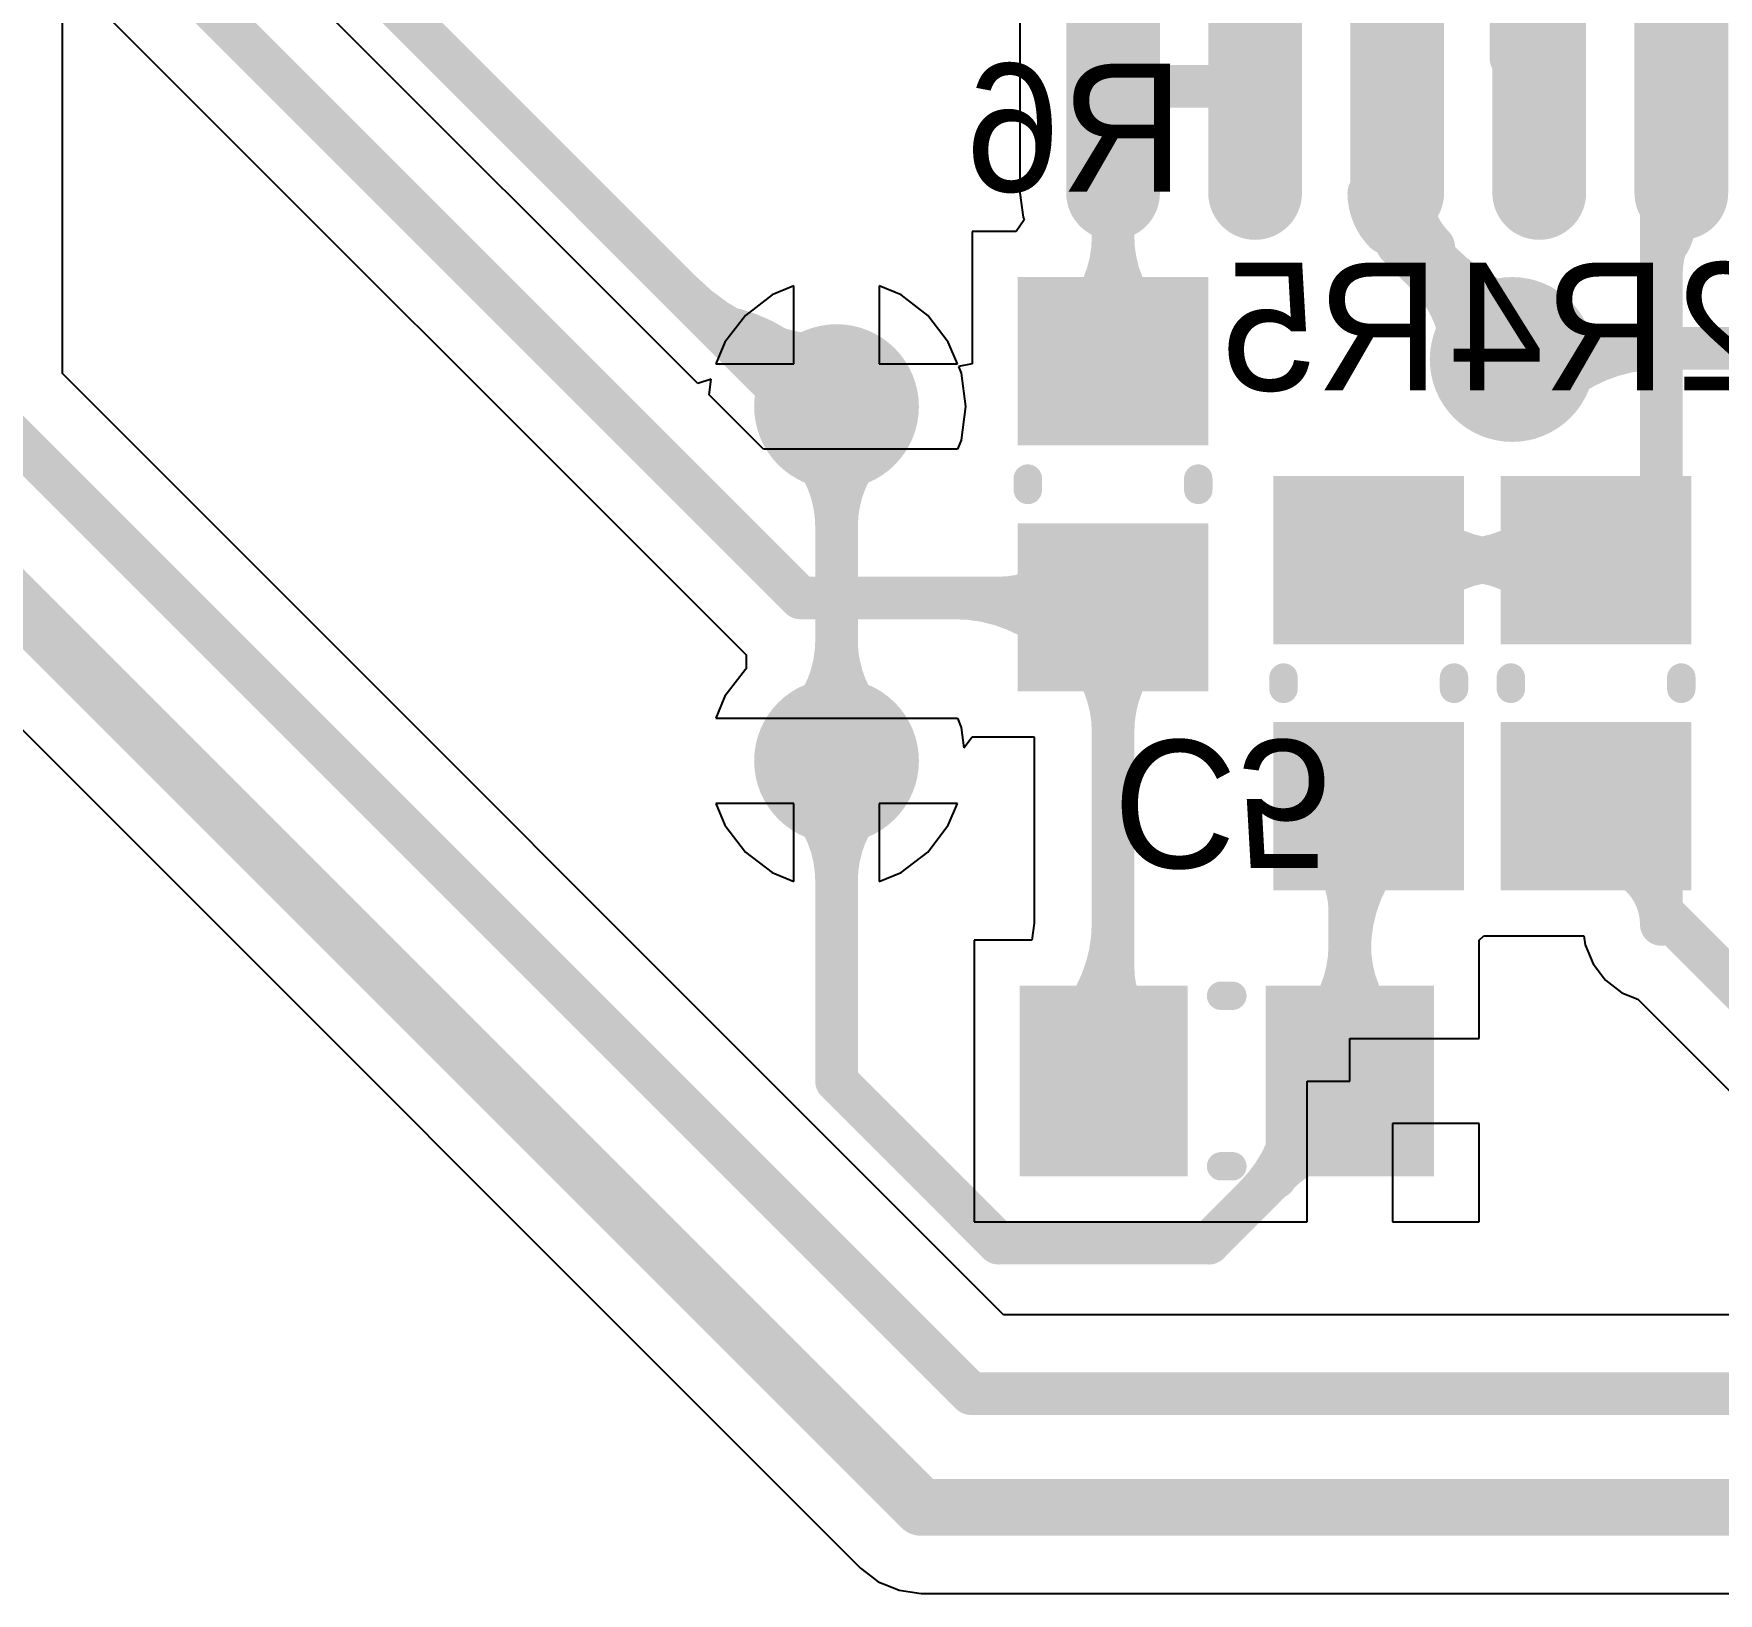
# Model space of a CAD drawing. Extents: x 41 to 201, y 4 to 127.
# Drawn here: x 136.4 to 151.46, y 27.17 to 41.11 of the extents above; entities that cross this region are included whole.
import ezdxf

# ---------------------------------------------------------------- set-up
doc = ezdxf.new("R2010")
doc.units = 0
doc.layers.get('0').update_dxf_attribs({"linetype": 'CONTINUOUS'})
for name, color, linetype in [('BOTTOMLAYER', 5, 'CONTINUOUS'), ('BOTTOMOVERLAY', 54, 'CONTINUOUS'), ('BOTTOMPASTE', 16, 'CONTINUOUS'), ('BOTTOMSOLDER', 6, 'CONTINUOUS'), ('MULTILAYER', 9, 'CONTINUOUS'), ('TOPLAYER', 1, 'CONTINUOUS'), ('TOPSOLDER', 216, 'CONTINUOUS')]:
    doc.layers.add(name, color=color, linetype=linetype)

# ---------------------------------------------------------------- blocks, each defined once
blk = doc.blocks.new('0805C_B_35')
at = {"layer": 'BOTTOMLAYER'}
for points in [[(-0.45, -0.75), (-0.45, 0.75), (-1.75, -0.75), (-1.75, 0.75)], [(1.75, -0.75), (1.75, 0.75), (0.45, -0.75), (0.45, 0.75)]]:
    blk.add_solid(points, dxfattribs=at)
at = {"layer": 'BOTTOMOVERLAY', "const_width": 0.254}
for points in [[(-0.051, 0.762), (0.051, 0.762)], [(-0.051, -0.762), (0.051, -0.762)]]:
    blk.add_lwpolyline(points, dxfattribs=at)
at = {"layer": 'BOTTOMOVERLAY', "const_width": 0.127}
for points in [[(-0.114, 0.762, 1), (0.013, 0.762, 1)], [(-0.013, 0.762, 1), (0.114, 0.762, 1)], [(-0.114, -0.762, 1), (0.013, -0.762, 1)], [(-0.013, -0.762, 1), (0.114, -0.762, 1)]]:
    blk.add_lwpolyline(points, format="xyb", close=True, dxfattribs=at)
at = {"layer": 'BOTTOMPASTE'}
for points in [[(-0.45, -0.75), (-0.45, 0.75), (-1.75, -0.75), (-1.75, 0.75)], [(1.75, -0.75), (1.75, 0.75), (0.45, -0.75), (0.45, 0.75)]]:
    blk.add_solid(points, dxfattribs=at)
at = {"layer": 'BOTTOMSOLDER'}
for points in [[(-0.348, -0.852), (-0.348, 0.852), (-1.852, -0.852), (-1.852, 0.852)], [(1.852, -0.852), (1.852, 0.852), (0.348, -0.852), (0.348, 0.852)]]:
    blk.add_solid(points, dxfattribs=at)
blk = doc.blocks.new('0805R_B_52')
at = {"layer": 'BOTTOMLAYER'}
for points in [[(-0.45, -0.75), (-0.45, 0.75), (-1.75, -0.75), (-1.75, 0.75)], [(1.75, -0.75), (1.75, 0.75), (0.45, -0.75), (0.45, 0.75)]]:
    blk.add_solid(points, dxfattribs=at)
at = {"layer": 'BOTTOMOVERLAY', "const_width": 0.254}
for points in [[(0.051, 0.762), (-0.051, 0.762)], [(0.051, -0.762), (-0.051, -0.762)]]:
    blk.add_lwpolyline(points, dxfattribs=at)
at = {"layer": 'BOTTOMOVERLAY', "const_width": 0.127}
for points in [[(-0.114, 0.762, 1), (0.013, 0.762, 1)], [(-0.013, 0.762, 1), (0.114, 0.762, 1)], [(-0.114, -0.762, 1), (0.013, -0.762, 1)], [(-0.013, -0.762, 1), (0.114, -0.762, 1)]]:
    blk.add_lwpolyline(points, format="xyb", close=True, dxfattribs=at)
at = {"layer": 'BOTTOMPASTE'}
for points in [[(-0.45, -0.75), (-0.45, 0.75), (-1.75, -0.75), (-1.75, 0.75)], [(1.75, -0.75), (1.75, 0.75), (0.45, -0.75), (0.45, 0.75)]]:
    blk.add_solid(points, dxfattribs=at)
at = {"layer": 'BOTTOMSOLDER'}
for points in [[(-0.348, -0.852), (-0.348, 0.852), (-1.852, -0.852), (-1.852, 0.852)], [(1.852, -0.852), (1.852, 0.852), (0.348, -0.852), (0.348, 0.852)]]:
    blk.add_solid(points, dxfattribs=at)
blk = doc.blocks.new('0805R_B_53')
at = {"layer": 'BOTTOMLAYER'}
for points in [[(-0.45, -0.75), (-0.45, 0.75), (-1.75, -0.75), (-1.75, 0.75)], [(1.75, -0.75), (1.75, 0.75), (0.45, -0.75), (0.45, 0.75)]]:
    blk.add_solid(points, dxfattribs=at)
at = {"layer": 'BOTTOMOVERLAY', "const_width": 0.254}
for points in [[(0.051, 0.762), (-0.051, 0.762)], [(0.051, -0.762), (-0.051, -0.762)]]:
    blk.add_lwpolyline(points, dxfattribs=at)
at = {"layer": 'BOTTOMOVERLAY', "const_width": 0.127}
for points in [[(-0.114, 0.762, 1), (0.013, 0.762, 1)], [(-0.013, 0.762, 1), (0.114, 0.762, 1)], [(-0.114, -0.762, 1), (0.013, -0.762, 1)], [(-0.013, -0.762, 1), (0.114, -0.762, 1)]]:
    blk.add_lwpolyline(points, format="xyb", close=True, dxfattribs=at)
at = {"layer": 'BOTTOMPASTE'}
for points in [[(-0.45, -0.75), (-0.45, 0.75), (-1.75, -0.75), (-1.75, 0.75)], [(1.75, -0.75), (1.75, 0.75), (0.45, -0.75), (0.45, 0.75)]]:
    blk.add_solid(points, dxfattribs=at)
at = {"layer": 'BOTTOMSOLDER'}
for points in [[(-0.348, -0.852), (-0.348, 0.852), (-1.852, -0.852), (-1.852, 0.852)], [(1.852, -0.852), (1.852, 0.852), (0.348, -0.852), (0.348, 0.852)]]:
    blk.add_solid(points, dxfattribs=at)
blk = doc.blocks.new('0805R_B_54')
at = {"layer": 'BOTTOMLAYER'}
for points in [[(-0.45, -0.75), (-0.45, 0.75), (-1.75, -0.75), (-1.75, 0.75)], [(1.75, -0.75), (1.75, 0.75), (0.45, -0.75), (0.45, 0.75)]]:
    blk.add_solid(points, dxfattribs=at)
at = {"layer": 'BOTTOMOVERLAY', "const_width": 0.254}
for points in [[(-0.051, 0.762), (0.051, 0.762)], [(-0.051, -0.762), (0.051, -0.762)]]:
    blk.add_lwpolyline(points, dxfattribs=at)
at = {"layer": 'BOTTOMOVERLAY', "const_width": 0.127}
for points in [[(-0.114, 0.762, 1), (0.013, 0.762, 1)], [(-0.013, 0.762, 1), (0.114, 0.762, 1)], [(-0.114, -0.762, 1), (0.013, -0.762, 1)], [(-0.013, -0.762, 1), (0.114, -0.762, 1)]]:
    blk.add_lwpolyline(points, format="xyb", close=True, dxfattribs=at)
at = {"layer": 'BOTTOMPASTE'}
for points in [[(-0.45, -0.75), (-0.45, 0.75), (-1.75, -0.75), (-1.75, 0.75)], [(1.75, -0.75), (1.75, 0.75), (0.45, -0.75), (0.45, 0.75)]]:
    blk.add_solid(points, dxfattribs=at)
at = {"layer": 'BOTTOMSOLDER'}
for points in [[(-0.348, -0.852), (-0.348, 0.852), (-1.852, -0.852), (-1.852, 0.852)], [(1.852, -0.852), (1.852, 0.852), (0.348, -0.852), (0.348, 0.852)]]:
    blk.add_solid(points, dxfattribs=at)
blk = doc.blocks.new('SOIC14_150_50__B_65')
at = {"layer": 'BOTTOMLAYER', "const_width": 0.635}
for points in [[(-7.3025, 0), (-5.3975, 0)], [(-7.3025, -1.27), (-5.3975, -1.27)], [(-0.9525, -1.27), (0.9525, -1.27)], [(-7.3025, -2.54), (-5.3975, -2.54)], [(-0.9525, -2.54), (0.9525, -2.54)], [(-7.3025, -3.81), (-5.3975, -3.81)], [(-0.9525, -3.81), (0.9525, -3.81)], [(-7.3025, -5.08), (-5.3975, -5.08)], [(-0.9525, -5.08), (0.9525, -5.08)], [(-7.3025, -6.35), (-5.3975, -6.35)], [(-0.9525, -6.35), (0.9525, -6.35)], [(-5.3975, -7.62), (-7.3025, -7.62)], [(-0.9525, -7.62), (0.9525, -7.62)]]:
    blk.add_lwpolyline(points, dxfattribs=at)
at = {"layer": 'BOTTOMLAYER', "const_width": 0.3175}
for points in [[(-7.46125, 0, 1), (-7.14375, 0, 1)], [(-5.55625, 0, 1), (-5.23875, 0, 1)], [(-7.46125, -1.27, 1), (-7.14375, -1.27, 1)], [(-5.55625, -1.27, 1), (-5.23875, -1.27, 1)], [(-1.11125, -1.27, 1), (-0.79375, -1.27, 1)], [(0.79375, -1.27, 1), (1.11125, -1.27, 1)], [(-7.46125, -2.54, 1), (-7.14375, -2.54, 1)], [(-5.55625, -2.54, 1), (-5.23875, -2.54, 1)], [(-1.11125, -2.54, 1), (-0.79375, -2.54, 1)], [(0.79375, -2.54, 1), (1.11125, -2.54, 1)], [(-7.46125, -3.81, 1), (-7.14375, -3.81, 1)], [(-5.55625, -3.81, 1), (-5.23875, -3.81, 1)], [(-1.11125, -3.81, 1), (-0.79375, -3.81, 1)], [(0.79375, -3.81, 1), (1.11125, -3.81, 1)], [(-7.46125, -5.08, 1), (-7.14375, -5.08, 1)], [(-5.55625, -5.08, 1), (-5.23875, -5.08, 1)], [(-1.11125, -5.08, 1), (-0.79375, -5.08, 1)], [(0.79375, -5.08, 1), (1.11125, -5.08, 1)], [(-7.46125, -6.35, 1), (-7.14375, -6.35, 1)], [(-5.55625, -6.35, 1), (-5.23875, -6.35, 1)], [(-1.11125, -6.35, 1), (-0.79375, -6.35, 1)], [(0.79375, -6.35, 1), (1.11125, -6.35, 1)], [(-7.46125, -7.62, 1), (-7.14375, -7.62, 1)], [(-5.55625, -7.62, 1), (-5.23875, -7.62, 1)], [(-1.11125, -7.62, 1), (-0.79375, -7.62, 1)], [(0.79375, -7.62, 1), (1.11125, -7.62, 1)]]:
    blk.add_lwpolyline(points, format="xyb", close=True, dxfattribs=at)
at = {"layer": 'BOTTOMLAYER'}
blk.add_solid([(1.27, 0.3175), (-1.27, 0.3175), (1.27, -0.3175), (-1.27, -0.3175)], dxfattribs=at)
at = {"layer": 'BOTTOMOVERLAY', "const_width": 0.254}
for points in [[(-4.572, -8.255), (-4.572, 0.635)], [(-3.4925, 0.635), (-4.572, 0.635)], [(-1.778, 0.635), (-2.8575, 0.635)], [(-1.778, -8.255), (-1.778, 0.635)], [(-1.778, -8.255), (-4.572, -8.255)]]:
    blk.add_lwpolyline(points, dxfattribs=at)
at = {"layer": 'BOTTOMOVERLAY'}
for points, const_width in [([(-4.6355, 0.635, 1), (-4.5085, 0.635, 1)], 0.127), ([(-4.6355, 0.635, 1), (-4.5085, 0.635, 1)], 0.127), ([(-3.556, 0.635, 1), (-3.429, 0.635, 1)], 0.127), ([(-3.556, 0.635, 1), (-3.429, 0.635, 1)], 0.127), ([(-2.921, 0.635, 1), (-2.794, 0.635, 1)], 0.127), ([(-2.921, 0.635, 1), (-2.794, 0.635, 1)], 0.127), ([(-1.8415, 0.635, 1), (-1.7145, 0.635, 1)], 0.127), ([(-1.8415, 0.635, 1), (-1.7145, 0.635, 1)], 0.127), ([(-2.159, 0.127, 1), (-2.413, 0.127, 1)], 0.254), ([(-2.4765, 0.127, 1), (-2.3495, 0.127, 1)], 0.127), ([(-2.2225, 0.127, 1), (-2.0955, 0.127, 1)], 0.127), ([(-4.6355, -8.255, 1), (-4.5085, -8.255, 1)], 0.127), ([(-4.6355, -8.255, 1), (-4.5085, -8.255, 1)], 0.127), ([(-1.8415, -8.255, 1), (-1.7145, -8.255, 1)], 0.127), ([(-1.8415, -8.255, 1), (-1.7145, -8.255, 1)], 0.127)]:
    blk.add_lwpolyline(points, format="xyb", close=True, dxfattribs=dict(at, const_width=const_width))
at = {"layer": 'BOTTOMOVERLAY', "const_width": 0.254}
blk.add_lwpolyline([(-2.8575, 0.635, -1), (-3.4925, 0.635)], format="xyb", dxfattribs=at)
at = {"layer": 'BOTTOMPASTE', "const_width": 0.635}
for points in [[(-7.3025, 0), (-5.3975, 0)], [(-7.3025, -1.27), (-5.3975, -1.27)], [(-0.9525, -1.27), (0.9525, -1.27)], [(-7.3025, -2.54), (-5.3975, -2.54)], [(-0.9525, -2.54), (0.9525, -2.54)], [(-7.3025, -3.81), (-5.3975, -3.81)], [(-0.9525, -3.81), (0.9525, -3.81)], [(-7.3025, -5.08), (-5.3975, -5.08)], [(-0.9525, -5.08), (0.9525, -5.08)], [(-7.3025, -6.35), (-5.3975, -6.35)], [(-0.9525, -6.35), (0.9525, -6.35)], [(-5.3975, -7.62), (-7.3025, -7.62)], [(-0.9525, -7.62), (0.9525, -7.62)]]:
    blk.add_lwpolyline(points, dxfattribs=at)
at = {"layer": 'BOTTOMPASTE', "const_width": 0.3175}
for points in [[(-7.46125, 0, 1), (-7.14375, 0, 1)], [(-5.55625, 0, 1), (-5.23875, 0, 1)], [(-7.46125, -1.27, 1), (-7.14375, -1.27, 1)], [(-5.55625, -1.27, 1), (-5.23875, -1.27, 1)], [(-1.11125, -1.27, 1), (-0.79375, -1.27, 1)], [(0.79375, -1.27, 1), (1.11125, -1.27, 1)], [(-7.46125, -2.54, 1), (-7.14375, -2.54, 1)], [(-5.55625, -2.54, 1), (-5.23875, -2.54, 1)], [(-1.11125, -2.54, 1), (-0.79375, -2.54, 1)], [(0.79375, -2.54, 1), (1.11125, -2.54, 1)], [(-7.46125, -3.81, 1), (-7.14375, -3.81, 1)], [(-5.55625, -3.81, 1), (-5.23875, -3.81, 1)], [(-1.11125, -3.81, 1), (-0.79375, -3.81, 1)], [(0.79375, -3.81, 1), (1.11125, -3.81, 1)], [(-7.46125, -5.08, 1), (-7.14375, -5.08, 1)], [(-5.55625, -5.08, 1), (-5.23875, -5.08, 1)], [(-1.11125, -5.08, 1), (-0.79375, -5.08, 1)], [(0.79375, -5.08, 1), (1.11125, -5.08, 1)], [(-7.46125, -6.35, 1), (-7.14375, -6.35, 1)], [(-5.55625, -6.35, 1), (-5.23875, -6.35, 1)], [(-1.11125, -6.35, 1), (-0.79375, -6.35, 1)], [(0.79375, -6.35, 1), (1.11125, -6.35, 1)], [(-7.46125, -7.62, 1), (-7.14375, -7.62, 1)], [(-5.55625, -7.62, 1), (-5.23875, -7.62, 1)], [(-1.11125, -7.62, 1), (-0.79375, -7.62, 1)], [(0.79375, -7.62, 1), (1.11125, -7.62, 1)]]:
    blk.add_lwpolyline(points, format="xyb", close=True, dxfattribs=at)
at = {"layer": 'BOTTOMPASTE'}
blk.add_solid([(1.27, 0.3175), (-1.27, 0.3175), (1.27, -0.3175), (-1.27, -0.3175)], dxfattribs=at)
at = {"layer": 'BOTTOMSOLDER', "const_width": 0.8382}
for points in [[(-7.3025, 0), (-5.3975, 0)], [(-7.3025, -1.27), (-5.3975, -1.27)], [(-0.9525, -1.27), (0.9525, -1.27)], [(-7.3025, -2.54), (-5.3975, -2.54)], [(-0.9525, -2.54), (0.9525, -2.54)], [(-7.3025, -3.81), (-5.3975, -3.81)], [(-0.9525, -3.81), (0.9525, -3.81)], [(-7.3025, -5.08), (-5.3975, -5.08)], [(-0.9525, -5.08), (0.9525, -5.08)], [(-7.3025, -6.35), (-5.3975, -6.35)], [(-0.9525, -6.35), (0.9525, -6.35)], [(-5.3975, -7.62), (-7.3025, -7.62)], [(-0.9525, -7.62), (0.9525, -7.62)]]:
    blk.add_lwpolyline(points, dxfattribs=at)
at = {"layer": 'BOTTOMSOLDER', "const_width": 0.4191}
for points in [[(-7.51205, 0, 1), (-7.09295, 0, 1)], [(-5.60705, 0, 1), (-5.18795, 0, 1)], [(-7.51205, -1.27, 1), (-7.09295, -1.27, 1)], [(-5.60705, -1.27, 1), (-5.18795, -1.27, 1)], [(-1.16205, -1.27, 1), (-0.74295, -1.27, 1)], [(0.74295, -1.27, 1), (1.16205, -1.27, 1)], [(-7.51205, -2.54, 1), (-7.09295, -2.54, 1)], [(-5.60705, -2.54, 1), (-5.18795, -2.54, 1)], [(-1.16205, -2.54, 1), (-0.74295, -2.54, 1)], [(0.74295, -2.54, 1), (1.16205, -2.54, 1)], [(-7.51205, -3.81, 1), (-7.09295, -3.81, 1)], [(-5.60705, -3.81, 1), (-5.18795, -3.81, 1)], [(-1.16205, -3.81, 1), (-0.74295, -3.81, 1)], [(0.74295, -3.81, 1), (1.16205, -3.81, 1)], [(-7.51205, -5.08, 1), (-7.09295, -5.08, 1)], [(-5.60705, -5.08, 1), (-5.18795, -5.08, 1)], [(-1.16205, -5.08, 1), (-0.74295, -5.08, 1)], [(0.74295, -5.08, 1), (1.16205, -5.08, 1)], [(-7.51205, -6.35, 1), (-7.09295, -6.35, 1)], [(-5.60705, -6.35, 1), (-5.18795, -6.35, 1)], [(-1.16205, -6.35, 1), (-0.74295, -6.35, 1)], [(0.74295, -6.35, 1), (1.16205, -6.35, 1)], [(-7.51205, -7.62, 1), (-7.09295, -7.62, 1)], [(-5.60705, -7.62, 1), (-5.18795, -7.62, 1)], [(-1.16205, -7.62, 1), (-0.74295, -7.62, 1)], [(0.74295, -7.62, 1), (1.16205, -7.62, 1)]]:
    blk.add_lwpolyline(points, format="xyb", close=True, dxfattribs=at)
at = {"layer": 'BOTTOMSOLDER'}
blk.add_solid([(1.3716, 0.4191), (-1.3716, 0.4191), (1.3716, -0.4191), (-1.3716, -0.4191)], dxfattribs=at)

msp = doc.modelspace()

# ---------------------------------------------------------------- linework, layer by layer
at = {"layer": 'BOTTOMLAYER'}
for p, q in [((142.337, 37.983), (137.611, 42.71)), ((145.217, 41.593), (145.217, 39.688)), ((136.658, 38.074), (136.658, 41.504)), ((136.775, 41.552), (142.758, 35.57)), ((145.217, 39.688), (145.246, 39.472)), ((145.246, 39.472), (145.256, 39.448)), ((145.185, 39.342), (144.792, 39.342)), ((144.792, 39.342), (144.792, 38.16)), ((145.256, 39.448), (145.185, 39.342)), ((143.197, 38.857), (143.002, 38.776)), ((143.197, 38.159), (143.197, 38.857)), ((144.155, 38.776), (143.959, 38.857)), ((143.959, 38.857), (143.959, 38.159)), ((143.002, 38.776), (142.763, 38.593)), ((144.393, 38.593), (144.155, 38.776)), ((142.763, 38.593), (142.58, 38.354)), ((144.577, 38.354), (144.393, 38.593)), ((132.711, 38.477), (143.792, 27.397)), ((142.58, 38.354), (142.499, 38.159)), ((144.658, 38.159), (144.577, 38.354)), ((142.499, 38.159), (143.197, 38.159)), ((143.959, 38.159), (144.658, 38.159)), ((144.792, 38.16), (144.667, 38.135)), ((144.667, 38.135), (144.692, 38.076)), ((145.072, 29.661), (136.658, 38.074)), ((142.458, 38.024), (142.337, 37.983)), ((142.439, 37.882), (142.458, 38.024)), ((144.692, 38.076), (144.731, 37.778)), ((142.924, 37.397), (142.439, 37.882)), ((144.731, 37.778), (144.692, 37.479)), ((144.658, 37.397), (142.924, 37.397)), ((144.692, 37.479), (144.658, 37.397)), ((142.758, 35.57), (142.77, 35.56)), ((142.77, 35.56), (142.77, 35.433)), ((142.763, 35.427), (142.58, 35.189)), ((142.77, 35.433), (142.763, 35.427)), ((142.58, 35.189), (142.499, 34.993)), ((142.499, 34.993), (144.658, 34.993)), ((144.658, 34.993), (144.692, 34.911)), ((144.692, 34.911), (144.716, 34.727)), ((144.716, 34.727), (144.792, 34.826)), ((144.792, 34.826), (144.792, 34.826)), ((144.792, 34.826), (144.792, 34.826)), ((144.792, 34.826), (145.345, 34.826)), ((145.345, 34.826), (145.345, 33.162)), ((143.197, 34.231), (142.499, 34.231)), ((142.499, 34.231), (142.58, 34.036)), ((143.197, 33.533), (143.197, 34.231)), ((144.658, 34.231), (143.959, 34.231)), ((143.959, 34.231), (143.959, 33.533)), ((144.577, 34.036), (144.658, 34.231)), ((142.58, 34.036), (142.763, 33.797)), ((144.393, 33.797), (144.577, 34.036)), ((142.763, 33.797), (143.002, 33.614)), ((144.155, 33.614), (144.393, 33.797)), ((143.002, 33.614), (143.197, 33.533)), ((143.959, 33.533), (144.155, 33.614)), ((145.345, 33.162), (145.324, 33.008)), ((145.345, 33.162), (145.345, 33.162)), ((145.324, 33.008), (144.808, 33.008)), ((144.808, 33.008), (144.808, 30.492)), ((149.324, 33.008), (149.364, 33.048)), ((149.324, 32.131), (149.324, 33.008)), ((149.324, 33.008), (149.324, 33.008)), ((149.324, 33.008), (149.324, 33.008)), ((149.364, 33.048), (150.26, 33.048)), ((150.26, 33.048), (150.271, 32.967)), ((150.271, 32.967), (150.341, 32.797)), ((150.341, 32.797), (150.453, 32.651)), ((150.453, 32.651), (150.599, 32.539)), ((150.599, 32.539), (150.741, 32.481)), ((150.741, 32.481), (152.224, 30.998)), ((148.166, 31.75), (148.166, 32.131)), ((148.166, 32.131), (149.324, 32.131)), ((147.785, 30.492), (147.785, 31.75)), ((147.785, 31.75), (148.166, 31.75)), ((149.324, 31.369), (148.547, 31.369)), ((148.547, 31.369), (148.547, 30.492)), ((149.324, 30.492), (149.324, 31.369)), ((144.808, 30.492), (147.785, 30.492)), ((148.547, 30.492), (149.324, 30.492)), ((157.188, 29.661), (145.072, 29.661)), ((143.792, 27.397), (143.792, 27.397)), ((143.792, 27.397), (143.882, 27.327)), ((143.882, 27.327), (143.951, 27.274)), ((143.951, 27.274), (144.028, 27.243)), ((144.028, 27.243), (144.137, 27.198)), ((144.137, 27.198), (144.335, 27.171)), ((144.335, 27.171), (159.258, 27.171))]:
    msp.add_line(p, q, dxfattribs=at)
for points, const_width in [([(137.795, 43.199), (143.216, 37.778)], 0.381), ([(136.906, 42.418), (143.256, 36.068)], 0.381), ([(149.606, 40.894), (149.606, 42.013)], 0.381), ([(149.606, 40.894), (149.86, 40.64)], 0.381), ([(146.05, 40.64), (147.32, 40.64)], 0.381), ([(146.05, 38.184), (146.05, 40.64)], 0.381), ([(148.59, 39.227), (148.59, 40.64)], 0.381), ([(150.951, 40.461), (151.13, 40.64)], 0.381), ([(131.889, 40.386), (144.335, 27.94)], 0.508), ([(150.951, 36.989), (150.951, 40.461)], 0.381), ([(148.59, 39.227), (149.618, 38.199)], 0.381), ([(135.953, 37.782), (144.78, 28.956)], 0.381), ([(143.216, 37.778), (143.578, 37.778)], 0.381), ([(150.368, 36.406), (150.951, 36.989)], 0.381), ([(148.336, 36.406), (150.368, 36.406)], 0.381), ([(143.256, 36.068), (146.134, 36.068)], 0.381), ([(146.05, 31.834), (146.05, 35.984)], 0.381), ([(143.578, 31.75), (143.578, 34.612)], 0.381), ([(148.166, 34.036), (148.336, 34.206)], 0.381), ([(150.368, 34.206), (150.951, 33.623)], 0.381), ([(148.166, 31.75), (148.166, 34.036)], 0.381), ([(150.951, 33.267), (150.951, 33.623)], 0.381), ([(150.951, 33.267), (152.722, 31.496)], 0.381), ([(143.578, 31.75), (145.027, 30.301)], 0.381), ([(145.966, 31.75), (146.05, 31.834)], 0.381), ([(148.166, 31.562), (148.166, 31.75)], 0.381), ([(146.905, 30.301), (148.166, 31.562)], 0.381), ([(145.027, 30.301), (146.905, 30.301)], 0.381), ([(144.78, 28.956), (157.48, 28.956)], 0.381), ([(144.335, 27.94), (159.258, 27.94)], 0.508)]:
    msp.add_lwpolyline(points, dxfattribs=dict(at, const_width=const_width))
for points, const_width in [([(149.511, 40.894, 1), (149.701, 40.894, 1)], 0.191), ([(149.511, 40.894, 1), (149.701, 40.894, 1)], 0.191), ([(145.955, 40.64, 1), (146.145, 40.64, 1)], 0.191), ([(145.955, 40.64, 1), (146.145, 40.64, 1)], 0.191), ([(147.225, 40.64, 1), (147.415, 40.64, 1)], 0.191), ([(148.495, 40.64, 1), (148.685, 40.64, 1)], 0.191), ([(149.765, 40.64, 1), (149.955, 40.64, 1)], 0.191), ([(151.035, 40.64, 1), (151.225, 40.64, 1)], 0.191), ([(150.856, 40.461, 1), (151.047, 40.461, 1)], 0.191), ([(150.856, 40.461, 1), (151.047, 40.461, 1)], 0.191), ([(148.241, 39.688, 1), (148.431, 39.688, 1)], 0.191), ([(148.241, 39.688, 1), (148.431, 39.688, 1)], 0.191), ([(148.431, 39.578, 1), (148.622, 39.578, 1)], 0.191), ([(148.622, 39.688, 1), (148.812, 39.688, 1)], 0.191), ([(148.622, 39.688, 1), (148.812, 39.688, 1)], 0.191), ([(148.622, 39.688, 1), (148.812, 39.688, 1)], 0.191), ([(150.924, 39.625, 1), (151.115, 39.625, 1)], 0.191), ([(151.125, 39.598, 1), (151.315, 39.598, 1)], 0.191), ([(151.125, 39.598, 1), (151.315, 39.598, 1)], 0.191), ([(145.955, 39.293, 1), (146.145, 39.293, 1)], 0.191), ([(145.955, 39.293, 1), (146.145, 39.293, 1)], 0.191), ([(145.955, 39.293, 1), (146.145, 39.293, 1)], 0.191), ([(145.955, 39.293, 1), (146.145, 39.293, 1)], 0.191), ([(148.387, 39.335, 1), (148.577, 39.335, 1)], 0.191), ([(148.387, 39.335, 1), (148.577, 39.335, 1)], 0.191), ([(148.619, 39.409, 1), (148.809, 39.409, 1)], 0.191), ([(148.619, 39.409, 1), (148.809, 39.409, 1)], 0.191), ([(148.619, 39.409, 1), (148.809, 39.409, 1)], 0.191), ([(148.495, 39.227, 1), (148.685, 39.227, 1)], 0.191), ([(148.495, 39.227, 1), (148.685, 39.227, 1)], 0.191), ([(148.769, 39.137, 1), (148.96, 39.137, 1)], 0.191), ([(148.821, 39.207, 1), (149.011, 39.207, 1)], 0.191), ([(150.923, 39.248, 1), (151.113, 39.248, 1)], 0.191), ([(148.764, 38.958, 1), (148.954, 38.958, 1)], 0.191), ([(148.764, 38.958, 1), (148.954, 38.958, 1)], 0.191), ([(148.764, 38.958, 1), (148.954, 38.958, 1)], 0.191), ([(148.764, 38.958, 1), (148.954, 38.958, 1)], 0.191), ([(150.856, 38.95, 1), (151.047, 38.95, 1)], 0.191), ([(150.856, 38.95, 1), (151.047, 38.95, 1)], 0.191), ([(142.106, 38.793, 1), (142.297, 38.793, 1)], 0.191), ([(142.106, 38.793, 1), (142.297, 38.793, 1)], 0.191), ([(149.037, 38.685, 1), (149.228, 38.685, 1)], 0.191), ([(149.037, 38.685, 1), (149.228, 38.685, 1)], 0.191), ([(149.047, 38.668, 1), (149.237, 38.668, 1)], 0.191), ([(149.047, 38.668, 1), (149.237, 38.668, 1)], 0.191), ([(149.047, 38.668, 1), (149.237, 38.668, 1)], 0.191), ([(149.301, 38.199, 1), (149.936, 38.199, 1)], 0.635), ([(149.523, 38.643, 1), (149.713, 38.643, 1)], 0.191), ([(149.523, 38.643, 1), (149.713, 38.643, 1)], 0.191), ([(149.637, 38.628, 1), (149.828, 38.628, 1)], 0.191), ([(149.637, 38.628, 1), (149.828, 38.628, 1)], 0.191), ([(149.637, 38.628, 1), (149.828, 38.628, 1)], 0.191), ([(142.577, 38.465, 1), (142.768, 38.465, 1)], 0.191), ([(145.63, 38.509, 1), (145.82, 38.509, 1)], 0.191), ([(145.63, 38.509, 1), (145.82, 38.509, 1)], 0.191), ([(146.28, 38.509, 1), (146.47, 38.509, 1)], 0.191), ([(146.28, 38.509, 1), (146.47, 38.509, 1)], 0.191), ([(143.261, 37.778, 1), (143.896, 37.778, 1)], 0.635), ([(143.483, 38.222, 1), (143.673, 38.222, 1)], 0.191), ([(143.483, 38.222, 1), (143.673, 38.222, 1)], 0.191), ([(149.093, 38.314, 1), (149.284, 38.314, 1)], 0.191), ([(149.093, 38.314, 1), (149.284, 38.314, 1)], 0.191), ([(149.093, 38.314, 1), (149.284, 38.314, 1)], 0.191), ([(142.757, 38.142, 1), (142.947, 38.142, 1)], 0.191), ([(142.757, 38.142, 1), (142.947, 38.142, 1)], 0.191), ([(145.955, 38.184, 1), (146.145, 38.184, 1)], 0.191), ([(149.078, 38.199, 1), (149.269, 38.199, 1)], 0.191), ([(149.078, 38.199, 1), (149.269, 38.199, 1)], 0.191), ([(149.523, 38.199, 1), (149.713, 38.199, 1)], 0.191), ([(143.121, 37.778, 1), (143.312, 37.778, 1)], 0.191), ([(143.121, 37.778, 1), (143.312, 37.778, 1)], 0.191), ([(143.483, 37.841, 1), (143.673, 37.841, 1)], 0.191), ([(143.483, 37.841, 1), (143.673, 37.841, 1)], 0.191), ([(143.483, 37.778, 1), (143.673, 37.778, 1)], 0.191), ([(143.425, 37.751, 1), (143.616, 37.751, 1)], 0.191), ([(150.856, 36.989, 1), (151.047, 36.989, 1)], 0.191), ([(150.856, 36.989, 1), (151.047, 36.989, 1)], 0.191), ([(148.666, 36.731, 1), (148.856, 36.731, 1)], 0.191), ([(148.666, 36.731, 1), (148.856, 36.731, 1)], 0.191), ([(149.848, 36.731, 1), (150.038, 36.731, 1)], 0.191), ([(149.848, 36.731, 1), (150.038, 36.731, 1)], 0.191), ([(148.241, 36.406, 1), (148.431, 36.406, 1)], 0.191), ([(149.063, 36.406, 1), (149.254, 36.406, 1)], 0.191), ([(149.063, 36.406, 1), (149.254, 36.406, 1)], 0.191), ([(149.063, 36.406, 1), (149.254, 36.406, 1)], 0.191), ([(149.063, 36.406, 1), (149.254, 36.406, 1)], 0.191), ([(149.45, 36.406, 1), (149.641, 36.406, 1)], 0.191), ([(149.45, 36.406, 1), (149.641, 36.406, 1)], 0.191), ([(149.45, 36.406, 1), (149.641, 36.406, 1)], 0.191), ([(149.45, 36.406, 1), (149.641, 36.406, 1)], 0.191), ([(150.273, 36.406, 1), (150.463, 36.406, 1)], 0.191), ([(150.273, 36.406, 1), (150.463, 36.406, 1)], 0.191), ([(145.53, 36.309, 1), (145.72, 36.309, 1)], 0.191), ([(143.161, 36.068, 1), (143.351, 36.068, 1)], 0.191), ([(143.161, 36.068, 1), (143.351, 36.068, 1)], 0.191), ([(144.543, 36.068, 1), (144.733, 36.068, 1)], 0.191), ([(144.948, 36.068, 1), (145.139, 36.068, 1)], 0.191), ([(145.955, 35.984, 1), (146.145, 35.984, 1)], 0.191), ([(146.039, 36.068, 1), (146.229, 36.068, 1)], 0.191), ([(148.666, 36.081, 1), (148.856, 36.081, 1)], 0.191), ([(148.666, 36.081, 1), (148.856, 36.081, 1)], 0.191), ([(149.848, 36.081, 1), (150.038, 36.081, 1)], 0.191), ([(149.848, 36.081, 1), (150.038, 36.081, 1)], 0.191), ([(145.53, 35.659, 1), (145.72, 35.659, 1)], 0.191), ([(145.63, 35.659, 1), (145.82, 35.659, 1)], 0.191), ([(145.63, 35.659, 1), (145.82, 35.659, 1)], 0.191), ([(146.28, 35.659, 1), (146.47, 35.659, 1)], 0.191), ([(146.28, 35.659, 1), (146.47, 35.659, 1)], 0.191), ([(143.261, 34.612, 1), (143.896, 34.612, 1)], 0.635), ([(145.955, 34.875, 1), (146.145, 34.875, 1)], 0.191), ([(145.955, 34.875, 1), (146.145, 34.875, 1)], 0.191), ([(145.955, 34.875, 1), (146.145, 34.875, 1)], 0.191), ([(145.955, 34.875, 1), (146.145, 34.875, 1)], 0.191), ([(143.483, 34.612, 1), (143.673, 34.612, 1)], 0.191), ([(143.169, 34.298, 1), (143.359, 34.298, 1)], 0.191), ([(143.169, 34.298, 1), (143.359, 34.298, 1)], 0.191), ([(143.797, 34.298, 1), (143.988, 34.298, 1)], 0.191), ([(143.797, 34.298, 1), (143.988, 34.298, 1)], 0.191), ([(148.241, 34.206, 1), (148.431, 34.206, 1)], 0.191), ([(150.273, 34.206, 1), (150.463, 34.206, 1)], 0.191), ([(148.071, 34.036, 1), (148.261, 34.036, 1)], 0.191), ([(148.071, 34.036, 1), (148.261, 34.036, 1)], 0.191), ([(150.364, 34.128, 1), (150.554, 34.128, 1)], 0.191), ([(147.816, 33.881, 1), (148.006, 33.881, 1)], 0.191), ([(147.816, 33.881, 1), (148.006, 33.881, 1)], 0.191), ([(148.466, 33.881, 1), (148.656, 33.881, 1)], 0.191), ([(148.466, 33.881, 1), (148.656, 33.881, 1)], 0.191), ([(150.321, 33.749, 1), (150.511, 33.749, 1)], 0.191), ([(150.856, 33.623, 1), (151.047, 33.623, 1)], 0.191), ([(150.856, 33.623, 1), (151.047, 33.623, 1)], 0.191), ([(150.856, 33.576, 1), (151.047, 33.576, 1)], 0.191), ([(143.483, 33.539, 1), (143.673, 33.539, 1)], 0.191), ([(143.483, 33.539, 1), (143.673, 33.539, 1)], 0.191), ([(143.483, 33.539, 1), (143.673, 33.539, 1)], 0.191), ([(143.483, 33.539, 1), (143.673, 33.539, 1)], 0.191), ([(148.071, 33.266, 1), (148.261, 33.266, 1)], 0.191), ([(148.071, 33.266, 1), (148.261, 33.266, 1)], 0.191), ([(150.856, 33.267, 1), (151.047, 33.267, 1)], 0.191), ([(150.856, 33.267, 1), (151.047, 33.267, 1)], 0.191), ([(145.955, 33.162, 1), (146.145, 33.162, 1)], 0.191), ([(150.856, 33.15, 1), (151.047, 33.15, 1)], 0.191), ([(148.071, 32.959, 1), (148.261, 32.959, 1)], 0.191), ([(148.071, 32.959, 1), (148.261, 32.959, 1)], 0.191), ([(148.071, 32.959, 1), (148.261, 32.959, 1)], 0.191), ([(148.071, 32.959, 1), (148.261, 32.959, 1)], 0.191), ([(148.071, 32.928, 1), (148.261, 32.928, 1)], 0.191), ([(148.071, 32.928, 1), (148.261, 32.928, 1)], 0.191), ([(145.955, 32.757, 1), (146.145, 32.757, 1)], 0.191), ([(145.546, 32.175, 1), (145.736, 32.175, 1)], 0.191), ([(146.196, 32.175, 1), (146.386, 32.175, 1)], 0.191), ([(147.746, 32.175, 1), (147.936, 32.175, 1)], 0.191), ([(147.746, 32.175, 1), (147.936, 32.175, 1)], 0.191), ([(148.396, 32.175, 1), (148.586, 32.175, 1)], 0.191), ([(148.396, 32.175, 1), (148.586, 32.175, 1)], 0.191), ([(143.483, 31.75, 1), (143.673, 31.75, 1)], 0.191), ([(143.483, 31.75, 1), (143.673, 31.75, 1)], 0.191), ([(145.871, 31.75, 1), (146.061, 31.75, 1)], 0.191), ([(145.955, 31.834, 1), (146.145, 31.834, 1)], 0.191), ([(145.955, 31.834, 1), (146.145, 31.834, 1)], 0.191), ([(148.071, 31.75, 1), (148.261, 31.75, 1)], 0.191), ([(148.071, 31.75, 1), (148.261, 31.75, 1)], 0.191), ([(147.611, 31.65, 1), (147.802, 31.65, 1)], 0.191), ([(147.611, 31.65, 1), (147.802, 31.65, 1)], 0.191), ([(148.071, 31.562, 1), (148.261, 31.562, 1)], 0.191), ([(148.071, 31.562, 1), (148.261, 31.562, 1)], 0.191), ([(148.091, 31.574, 1), (148.282, 31.574, 1)], 0.191), ([(148.071, 31.191, 1), (148.261, 31.191, 1)], 0.191), ([(148.071, 31.191, 1), (148.261, 31.191, 1)], 0.191), ([(147.407, 30.887, 1), (147.597, 30.887, 1)], 0.191), ([(147.436, 30.928, 1), (147.627, 30.928, 1)], 0.191), ([(147.436, 30.928, 1), (147.627, 30.928, 1)], 0.191), ([(147.224, 30.716, 1), (147.415, 30.716, 1)], 0.191), ([(147.224, 30.716, 1), (147.415, 30.716, 1)], 0.191), ([(144.931, 30.301, 1), (145.122, 30.301, 1)], 0.191), ([(144.931, 30.301, 1), (145.122, 30.301, 1)], 0.191), ([(146.81, 30.301, 1), (147.001, 30.301, 1)], 0.191), ([(146.81, 30.301, 1), (147.001, 30.301, 1)], 0.191), ([(144.685, 28.956, 1), (144.875, 28.956, 1)], 0.191), ([(144.685, 28.956, 1), (144.875, 28.956, 1)], 0.191), ([(144.208, 27.94, 1), (144.463, 27.94, 1)], 0.254), ([(144.208, 27.94, 1), (144.463, 27.94, 1)], 0.254)]:
    msp.add_lwpolyline(points, format="xyb", close=True, dxfattribs=dict(at, const_width=const_width))
at = {"layer": 'BOTTOMLAYER', "const_width": 0.381}
for points in [[(148.482, 39.335, -0.198912), (148.336, 39.688)], [(148.482, 39.335, -0.198912), (148.336, 39.688)], [(148.526, 39.578, -0.198912), (148.864, 39.137)], [(149.132, 38.685, -0.198912), (148.717, 39.688)], [(149.132, 38.685, -0.198912), (148.717, 39.688)], [(148.916, 39.207, -0.198912), (148.717, 39.688)], [(150.951, 38.95, -0.198912), (151.22, 39.598)], [(150.951, 38.95, -0.198912), (151.22, 39.598)], [(151.02, 39.625, -0.265944), (151.018, 39.248)], [(146.05, 39.293, -0.198912), (145.725, 38.509)], [(146.05, 39.293, -0.198912), (145.725, 38.509)], [(146.375, 38.509, -0.198912), (146.05, 39.293)], [(146.375, 38.509, -0.198912), (146.05, 39.293)], [(149.733, 38.628, -0.19918), (148.714, 39.409)], [(149.733, 38.628, -0.19918), (148.714, 39.409)], [(149.733, 38.628, -0.19918), (148.714, 39.409)], [(149.618, 38.643, -0.198912), (148.859, 38.958)], [(148.859, 38.958, -0.198912), (149.174, 38.199)], [(149.618, 38.643, -0.198912), (148.859, 38.958)], [(148.859, 38.958, -0.198912), (149.174, 38.199)], [(143.578, 38.222, -0.198912), (142.202, 38.793)], [(143.578, 38.222, -0.198912), (142.202, 38.793)], [(149.142, 38.668, -0.198912), (149.189, 38.314)], [(149.142, 38.668, -0.198912), (149.189, 38.314)], [(149.142, 38.668, -0.198912), (149.189, 38.314)], [(142.673, 38.465, -0.222519), (143.521, 37.751)], [(143.578, 37.841, -0.198912), (142.852, 38.142)], [(143.578, 37.841, -0.198912), (142.852, 38.142)], [(149.545, 36.406, -0.198912), (148.761, 36.731)], [(149.545, 36.406, -0.198912), (148.761, 36.731)], [(149.943, 36.731, -0.198912), (149.159, 36.406)], [(149.943, 36.731, -0.198912), (149.159, 36.406)], [(148.761, 36.081, -0.198912), (149.545, 36.406)], [(148.761, 36.081, -0.198912), (149.545, 36.406)], [(149.159, 36.406, -0.198912), (149.943, 36.081)], [(149.159, 36.406, -0.198912), (149.943, 36.081)], [(145.625, 36.309, -0.198912), (145.043, 36.068)], [(144.638, 36.068, -0.198912), (145.625, 35.659)], [(145.725, 35.659, -0.198912), (146.05, 34.875)], [(145.725, 35.659, -0.198912), (146.05, 34.875)], [(146.05, 34.875, -0.198912), (146.375, 35.659)], [(146.05, 34.875, -0.198912), (146.375, 35.659)], [(143.264, 34.298, -0.198912), (143.578, 33.539)], [(143.264, 34.298, -0.198912), (143.578, 33.539)], [(143.578, 33.539, -0.198912), (143.892, 34.298)], [(143.578, 33.539, -0.198912), (143.892, 34.298)], [(150.459, 34.128, -0.381393), (150.951, 33.576)], [(147.911, 33.881, -0.198912), (148.166, 33.266)], [(147.911, 33.881, -0.198912), (148.166, 33.266)], [(148.166, 32.928, -0.198912), (148.561, 33.881)], [(148.166, 32.928, -0.198912), (148.561, 33.881)], [(150.416, 33.749, -0.381393), (150.951, 33.15)], [(146.05, 33.162, -0.198912), (145.641, 32.175)], [(148.166, 32.959, -0.198912), (147.841, 32.175)], [(148.166, 32.959, -0.198912), (147.841, 32.175)], [(148.491, 32.175, -0.198912), (148.166, 32.959)], [(148.491, 32.175, -0.198912), (148.166, 32.959)], [(146.291, 32.175, -0.198912), (146.05, 32.757)], [(147.707, 31.65, -0.198912), (147.319, 30.716)], [(147.707, 31.65, -0.198912), (147.319, 30.716)], [(147.502, 30.887, -0.266921), (148.187, 31.574)], [(147.532, 30.928, -0.198912), (148.166, 31.191)], [(147.532, 30.928, -0.198912), (148.166, 31.191)]]:
    msp.add_lwpolyline(points, format="xyb", dxfattribs=at)
at = {"layer": 'BOTTOMSOLDER', "const_width": 0.737}
for points in [[(149.25, 38.199, 1), (149.986, 38.199, 1)], [(143.21, 37.778, 1), (143.946, 37.778, 1)], [(143.21, 34.612, 1), (143.946, 34.612, 1)]]:
    msp.add_lwpolyline(points, format="xyb", close=True, dxfattribs=at)
at = {"layer": 'MULTILAYER', "const_width": 0.635}
for points in [[(149.301, 38.199, 1), (149.936, 38.199, 1)], [(143.261, 37.778, 1), (143.896, 37.778, 1)], [(143.261, 34.612, 1), (143.896, 34.612, 1)]]:
    msp.add_lwpolyline(points, format="xyb", close=True, dxfattribs=at)
at = {"layer": 'TOPLAYER'}
for points, const_width in [([(149.301, 38.199, 1), (149.936, 38.199, 1)], 0.635), ([(149.837, 38.513, 1), (150.028, 38.513, 1)], 0.191), ([(149.837, 38.513, 1), (150.028, 38.513, 1)], 0.191), ([(143.261, 37.778, 1), (143.896, 37.778, 1)], 0.635), ([(149.523, 38.298, 1), (149.713, 38.298, 1)], 0.191), ([(150.356, 38.298, 1), (150.547, 38.298, 1)], 0.191), ([(150.356, 38.298, 1), (150.547, 38.298, 1)], 0.191), ([(150.835, 38.298, 1), (151.026, 38.298, 1)], 0.191), ([(150.835, 38.298, 1), (151.026, 38.298, 1)], 0.191), ([(143.483, 37.778, 1), (143.673, 37.778, 1)], 0.191), ([(149.837, 37.885, 1), (150.028, 37.885, 1)], 0.191), ([(149.837, 37.885, 1), (150.028, 37.885, 1)], 0.191), ([(143.169, 37.464, 1), (143.359, 37.464, 1)], 0.191), ([(143.169, 37.464, 1), (143.359, 37.464, 1)], 0.191), ([(143.797, 37.464, 1), (143.988, 37.464, 1)], 0.191), ([(143.797, 37.464, 1), (143.988, 37.464, 1)], 0.191), ([(143.483, 36.705, 1), (143.673, 36.705, 1)], 0.191), ([(143.483, 36.705, 1), (143.673, 36.705, 1)], 0.191), ([(143.483, 36.705, 1), (143.673, 36.705, 1)], 0.191), ([(143.483, 36.705, 1), (143.673, 36.705, 1)], 0.191), ([(143.483, 35.685, 1), (143.673, 35.685, 1)], 0.191), ([(143.483, 35.685, 1), (143.673, 35.685, 1)], 0.191), ([(143.483, 35.685, 1), (143.673, 35.685, 1)], 0.191), ([(143.483, 35.685, 1), (143.673, 35.685, 1)], 0.191), ([(143.261, 34.612, 1), (143.896, 34.612, 1)], 0.635), ([(143.169, 34.926, 1), (143.359, 34.926, 1)], 0.191), ([(143.169, 34.926, 1), (143.359, 34.926, 1)], 0.191), ([(143.797, 34.926, 1), (143.988, 34.926, 1)], 0.191), ([(143.797, 34.926, 1), (143.988, 34.926, 1)], 0.191), ([(143.483, 34.612, 1), (143.673, 34.612, 1)], 0.191)]:
    msp.add_lwpolyline(points, format="xyb", close=True, dxfattribs=dict(at, const_width=const_width))
at = {"layer": 'TOPLAYER', "const_width": 0.381}
for points in [[(150.452, 38.298, -0.198912), (149.932, 38.513)], [(150.452, 38.298, -0.198912), (149.932, 38.513)], [(149.932, 37.885, -0.198912), (150.931, 38.298)], [(149.932, 37.885, -0.198912), (150.931, 38.298)], [(143.264, 37.464, -0.198912), (143.578, 36.705)], [(143.264, 37.464, -0.198912), (143.578, 36.705)], [(143.578, 36.705, -0.198912), (143.892, 37.464)], [(143.578, 36.705, -0.198912), (143.892, 37.464)], [(143.578, 35.685, -0.198912), (143.264, 34.926)], [(143.578, 35.685, -0.198912), (143.264, 34.926)], [(143.892, 34.926, -0.198912), (143.578, 35.685)], [(143.892, 34.926, -0.198912), (143.578, 35.685)]]:
    msp.add_lwpolyline(points, format="xyb", dxfattribs=at)
for points in [[(149.618, 38.298), (155.715, 38.298)], [(143.578, 34.612), (143.578, 37.778)]]:
    msp.add_lwpolyline(points, dxfattribs=at)
at = {"layer": 'TOPSOLDER', "const_width": 0.737}
for points in [[(149.25, 38.199, 1), (149.986, 38.199, 1)], [(143.21, 37.778, 1), (143.946, 37.778, 1)], [(143.21, 34.612, 1), (143.946, 34.612, 1)]]:
    msp.add_lwpolyline(points, format="xyb", close=True, dxfattribs=at)

# ---------------------------------------------------------------- block references
for name, p, rotation in [('SOIC14_150_50__B_65', (153.67, 40.64), 270), ('0805R_B_54', (146.05, 37.084), 90), ('0805R_B_53', (148.336, 35.306), 270), ('0805R_B_52', (150.368, 35.306), 270), ('0805C_B_35', (147.066, 31.75), 360)]:
    msp.add_blockref(name, p, dxfattribs=dict(rotation=rotation))

# ---------------------------------------------------------------- texts
at = {"layer": 'BOTTOMOVERLAY', "text_generation_flag": 2}
for s, rotation, p in [('R6', 360, (146.685, 39.7)), ('C5', 180, (146.05, 34.798))]:
    msp.add_text(s, height=1.143, rotation=rotation, dxfattribs=at).set_placement(p)
for s, p in [('R5', (148.971, 37.922)), ('R4', (151.003, 37.922)), ('R2', (153.035, 37.922))]:
    msp.add_text(s, height=1.143, dxfattribs=at).set_placement(p)

doc.saveas('drawing.dxf')
